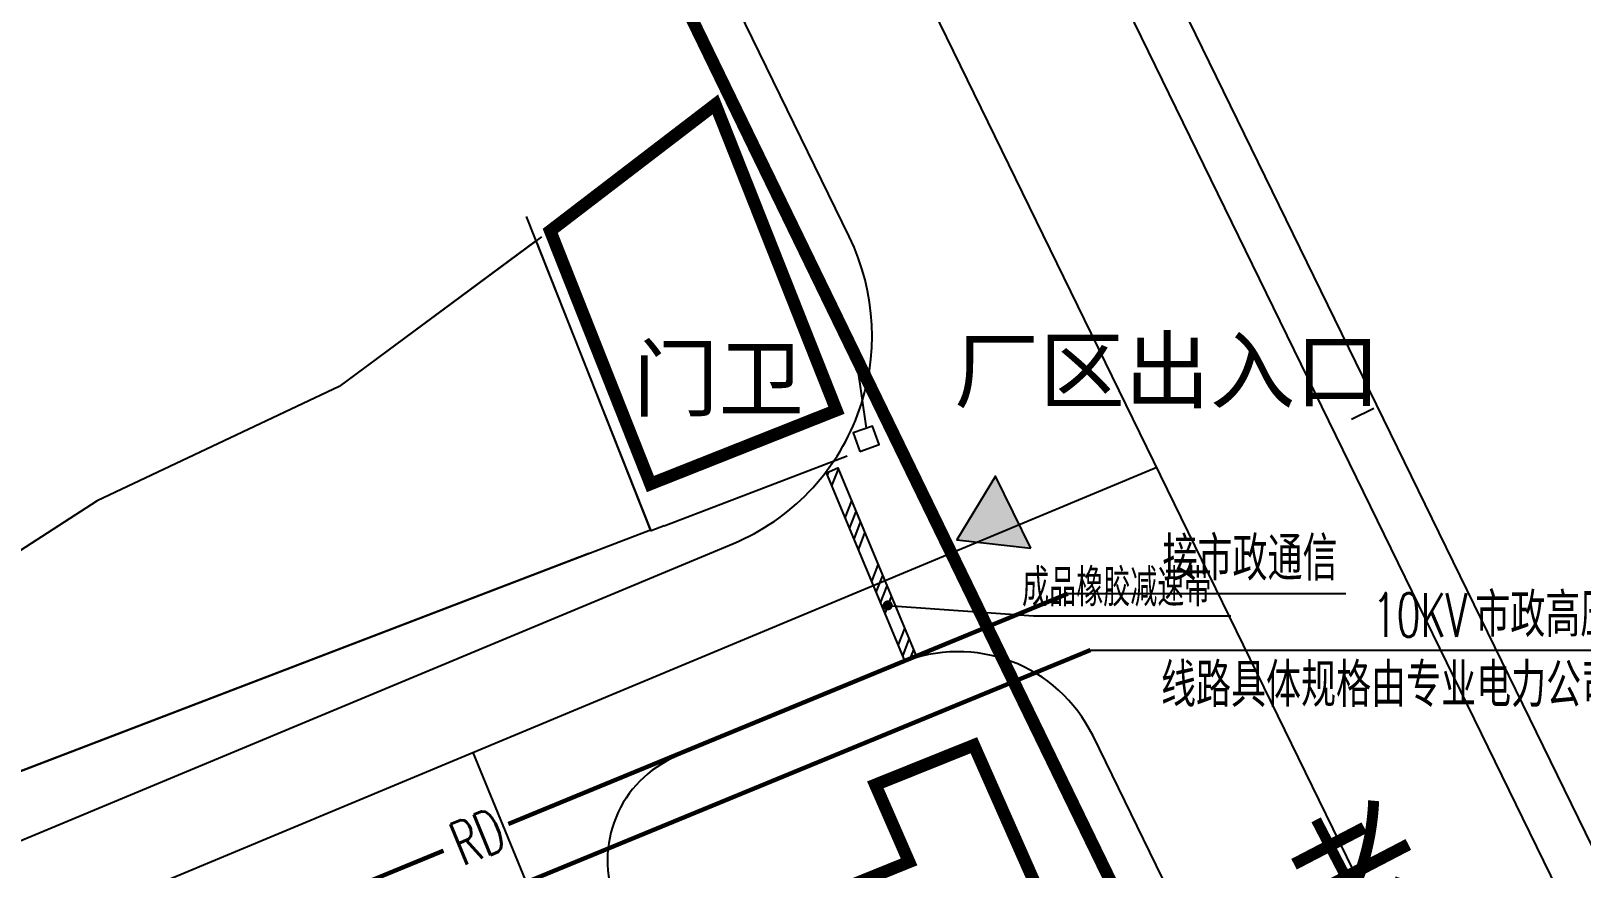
# Model space of a CAD drawing. Extents: x -809667 to 586099, y 3084146 to 3634412.
# Drawn here: x 381281.7 to 381343.7, y 3084331.3 to 3084364.8 of the extents above; entities that cross this region are included whole.
import ezdxf
from ezdxf.enums import TextEntityAlignment as Align

# ---------------------------------------------------------------- set-up
doc = ezdxf.new("R2010")
doc.units = 0
doc.header["$LTSCALE"] = 0.5
doc.layers.get('0').update_dxf_attribs({"linetype": 'CONTINUOUS'})
for name, color, linetype in [('DIM-照明', 3, 'CONTINUOUS'), ('DIM-通讯', 3, 'CONTINUOUS'), ('WIRE-照明', 1, 'CONTINUOUS'), ('WIRE-通讯', 4, 'CONTINUOUS'), ('文字', 7, 'CONTINUOUS')]:
    doc.layers.add(name, color=color, linetype=linetype)
doc.styles.add('-宋体', font='', dxfattribs={"width": 0.6})
doc.styles.add('_TEL_DIM', font='SIMPLEX', dxfattribs={"width": 0.8, "height": 3.5, "bigfont": 'HZTXT'})
doc.styles.add('DIMST', font='', dxfattribs={"width": 0.8})
doc.styles.add('宋体', font='')
doc.styles.get('-宋体').set_extended_font_data('NSimSun')
doc.styles.get('DIMST').set_extended_font_data('SimSun')
doc.styles.get('宋体').set_extended_font_data('SimSun')

# ---------------------------------------------------------------- blocks, each defined once
blk = doc.blocks.new('A$C09E026DC')
at = {"linetype": 'Continuous'}
blk.add_hatch(color=0, dxfattribs=at).paths.add_polyline_path([(0, 0), (2.268, 0), (1.134, 1.771)])
at = {"color": 0, "linetype": 'Continuous', "flags": 128}
blk.add_lwpolyline([(0, 0), (2.268, 0), (1.134, 1.771), (0, 0)], close=True, dxfattribs=at)
blk = doc.blocks.new('123213')
at = {"layer": '文字', "linetype": 'Continuous'}
h = blk.add_hatch(dxfattribs=at)
h.set_pattern_fill('ANSI34', color=8, scale=0.2, angle=24.02337)
h.set_pattern_definition([(69.02337198, (-834665.1254, 225830.1507), (-1.7787490465, 0.6819654168), []), (69.02337198, (-834664.7153, 225830.3335), (-1.7787490465, 0.6819654168), []), (69.02337198, (-834664.3052, 225830.5163), (-1.7787490465, 0.6819654168), []), (69.02337198, (-834663.895, 225830.6991), (-1.7787490465, 0.6819654168), [])])
edge = h.paths.add_edge_path()
edge.add_line((381907.366, 3087208.804), (381907.827, 3087208.997))
edge.add_line((381907.932, 3087208.745), (381910.972, 3087201.449))
edge.add_line((381910.972, 3087201.449), (381910.51, 3087201.257))
edge.add_line((381910.51, 3087201.257), (381907.442, 3087208.621))
at = {"layer": '文字', "color": 8, "linetype": 'Continuous'}
for p, q in [((381908.277, 3087218.241), (381882.418, 3087271.165)), ((381928.366, 3087210.944), (381929.262, 3087211.386)), ((381856.476, 3087186.326), (381903.652, 3087205.983)), ((381909.816, 3087203.503), (381915.651, 3087203.082)), ((381915.651, 3087203.082), (381923.542, 3087203.082)), ((381910.334, 3087201.194), (381901.381, 3087197.474)), ((381921.447, 3087191.288), (381918.027, 3087198.287))]:
    blk.add_line(p, q, dxfattribs=at)
at = {"layer": '文字', "color": 8, "linetype": 'Continuous', "flags": 128}
for points in [[(381975.677, 3087127.873), (381952.684, 3087159.247), (381895.011, 3087277.281), (381883.371, 3087301.399), (381869.51, 3087329.944)], [(381977.29, 3087129.055), (381954.403, 3087160.285), (381896.81, 3087278.155), (381885.171, 3087302.27), (381871.733, 3087329.944)], [(381946.669, 3087155.613), (381888.715, 3087274.223), (381877.073, 3087298.342), (381872.84, 3087307.028)], [(381877.793, 3087276.074), (381909.841, 3087210.484)], [(381770.36, 3087190.836), (381776.82, 3087194.935), (381881.084, 3087269.946), (381937.452, 3087153.956)], [(381895.972, 3087218.235), (381887.879, 3087212.246), (381878.21, 3087207.679), (381863.414, 3087198.134), (381862.158, 3087197.259)], [(381870.323, 3087195.046), (381900.335, 3087206.526), (381895.759, 3087218.077), (381887.879, 3087212.246), (381878.21, 3087207.679), (381863.414, 3087198.134), (381862.414, 3087197.438), (381870.323, 3087195.046)], [(381857.899, 3087182.911), (381920.572, 3087209.024)], [(381913.968, 3087202.039), (381917.6, 3087194.605)], [(381893.225, 3087197.63), (381913.433, 3087148.495)]]:
    blk.add_lwpolyline(points, dxfattribs=at)
at = {"layer": '文字', "color": 8, "linetype": 'Continuous', "const_width": 0.5, "flags": 128}
blk.add_lwpolyline([(381770.36, 3087190.836), (381776.82, 3087194.935), (381881.084, 3087269.946), (381943.363, 3087141.793), (381981.092, 3087094.498), (381852.786, 3087079.875), (381804.234, 3087074.341), (381783.884, 3087061.618), (381723.068, 3087158.892), (381743.418, 3087171.615), (381743.418, 3087171.615), (381743.418, 3087171.615), (381770.36, 3087190.836)], dxfattribs=at)
at = {"layer": '文字', "color": 8, "linetype": 'Continuous'}
for points in [[(381908.595, 3087213.175), (381881.084, 3087269.946)], [(381900.883, 3087206.687), (381900.351, 3087206.484), (381895.378, 3087219.039)], [(381908.969, 3087210.583), (381908.595, 3087213.175)], [(381897.861, 3087205.58), (381870.323, 3087195.046)]]:
    blk.add_lwpolyline(points, dxfattribs=at)
at = {"layer": '文字', "color": 8, "linetype": 'Continuous', "const_width": 0.5, "flags": 128}
blk.add_lwpolyline([(381896.322, 3087218.467), (381902.925, 3087223.521), (381907.766, 3087211.3), (381900.328, 3087208.353)], close=True, dxfattribs=at)
at = {"layer": '文字', "color": 8, "linetype": 'Continuous'}
blk.add_lwpolyline([(381908.703, 3087209.647), (381909.481, 3087209.926), (381909.214, 3087210.67), (381908.436, 3087210.392)], close=True, dxfattribs=at)
at = {"layer": '文字', "color": 8, "linetype": 'Continuous', "elevation": 64.952}
blk.add_lwpolyline([(381900.883, 3087206.687), (381908.201, 3087209.486)], dxfattribs=at)
at = {"layer": '文字', "color": 8, "linetype": 'Continuous', "flags": 128}
blk.add_lwpolyline([(381907.366, 3087208.804), (381907.827, 3087208.997), (381910.972, 3087201.449), (381910.51, 3087201.257)], close=True, dxfattribs=at)
at = {"layer": '文字', "color": 8, "linetype": 'Continuous', "const_width": 0.2}
blk.add_lwpolyline([(381909.716, 3087203.51, 1), (381909.916, 3087203.496, 1)], format="xyb", close=True, dxfattribs=at)
at = {"layer": '文字', "color": 8, "linetype": 'Continuous', "const_width": 0.5, "elevation": 66.05, "flags": 128}
blk.add_lwpolyline([(381913.261, 3087197.916), (381909.323, 3087196.334), (381910.671, 3087193.254), (381902.864, 3087190.094), (381905.979, 3087182.599), (381917.966, 3087187.279)], close=True, dxfattribs=at)
at = {"layer": '文字', "color": 8, "linetype": 'Continuous'}
for centre, radius, start, end in [((381900.191, 3087214.29), 9, 292.61922, 26.04056), ((381912.636, 3087195.653), 6, 26.04056, 112.5611), ((381903.108, 3087193.319), 4.5, 112.5611, 202.35468)]:
    blk.add_arc(centre, radius, start, end, dxfattribs=at)
at = {"layer": '文字', "color": 8, "linetype": 'Continuous', "xscale": 1.417499999999999, "yscale": 1.417499999999999, "zscale": 1.417499999999999, "rotation": 116.0405566931553}
blk.add_blockref('A$C09E026DC', (381915.54, 3087205.784), dxfattribs=at)
at = {"layer": '文字', "color": 8, "linetype": 'Continuous', "style": '宋体'}
for s, p in [('厂区出入口', (381920.996, 3087212.939)), ('门卫', (381903.049, 3087212.621))]:
    blk.add_text(s, height=2.5, dxfattribs=at).set_placement(p, align=Align.MIDDLE)
at = {"layer": '文字', "color": 8, "linetype": 'Continuous', "style": '-宋体', "width": 0.6}
blk.add_text('成品橡胶减速带', height=1.3217, dxfattribs=at).set_placement((381915.189, 3087203.607))
at = {"layer": '文字', "color": 8, "linetype": 'Continuous', "insert": (381925.191, 3087193.2, 0.716), "char_height": 5, "width": 162.80629, "attachment_point": 1, "rotation": 27.48335, "style": 'DIMST'}
blk.add_mtext('{\\fSimHei|b0|i0|c134|p49;老\\P\\P\\P虎\\P\\P\\P路}', dxfattribs=at)

msp = doc.modelspace()

# ---------------------------------------------------------------- linework, layer by layer
at = {"layer": 'DIM-照明', "linetype": 'Continuous'}
for p, q in [((381324.076, 3084340.05), (381327.34, 3084340.05)), ((381327.34, 3084340.05), (381348.166, 3084340.05))]:
    msp.add_line(p, q, dxfattribs=at)
at = {"layer": 'DIM-通讯', "linetype": 'Continuous'}
for p, q in [((381323.176, 3084342.303), (381325.811, 3084342.303)), ((381325.811, 3084342.303), (381334.29, 3084342.303))]:
    msp.add_line(p, q, dxfattribs=at)
at = {"layer": 'WIRE-照明', "linetype": 'Continuous', "const_width": 0.175}
msp.add_lwpolyline([(381301.011, 3084330.564), (381324.076, 3084340.05)], dxfattribs=at)
at = {"layer": 'WIRE-通讯', "linetype": 'Continuous', "const_width": 0.175}
for points in [[(381300.794, 3084333.098), (381323.176, 3084342.303)], [(381274.898, 3084322.448), (381298.205, 3084332.033)]]:
    msp.add_lwpolyline(points, dxfattribs=at)

# ---------------------------------------------------------------- block references
at = {"layer": '文字', "color": 8}
msp.add_blockref('123213', (-593.85, -2861.67), dxfattribs=at)

# ---------------------------------------------------------------- texts
at = {"layer": 'DIM-照明', "color": 7, "linetype": 'Continuous', "style": '_TEL_DIM'}
for s, width, p in [('10KV', 0.64, (381335.355, 3084340.575)), ('市政高压引入', 0.8, (381339.461, 3084340.575)), ('线路具体规格由专业电力公司设计', 0.8, (381326.895, 3084337.775))]:
    msp.add_text(s, height=1.75, dxfattribs=dict(at, width=width)).set_placement(p)
at = {"layer": 'DIM-通讯', "color": 7, "linetype": 'Continuous', "style": '_TEL_DIM', "width": 0.8}
msp.add_text('接市政通信', height=1.75, dxfattribs=at).set_placement((381326.953, 3084342.828))
at = {"layer": 'DIM-通讯', "linetype": 'Continuous', "style": '_TEL_DIM', "width": 0.64}
msp.add_text('RD', height=1.75, rotation=22.3554, dxfattribs=at).set_placement((381298.969, 3084331.401))

doc.saveas('drawing.dxf')
